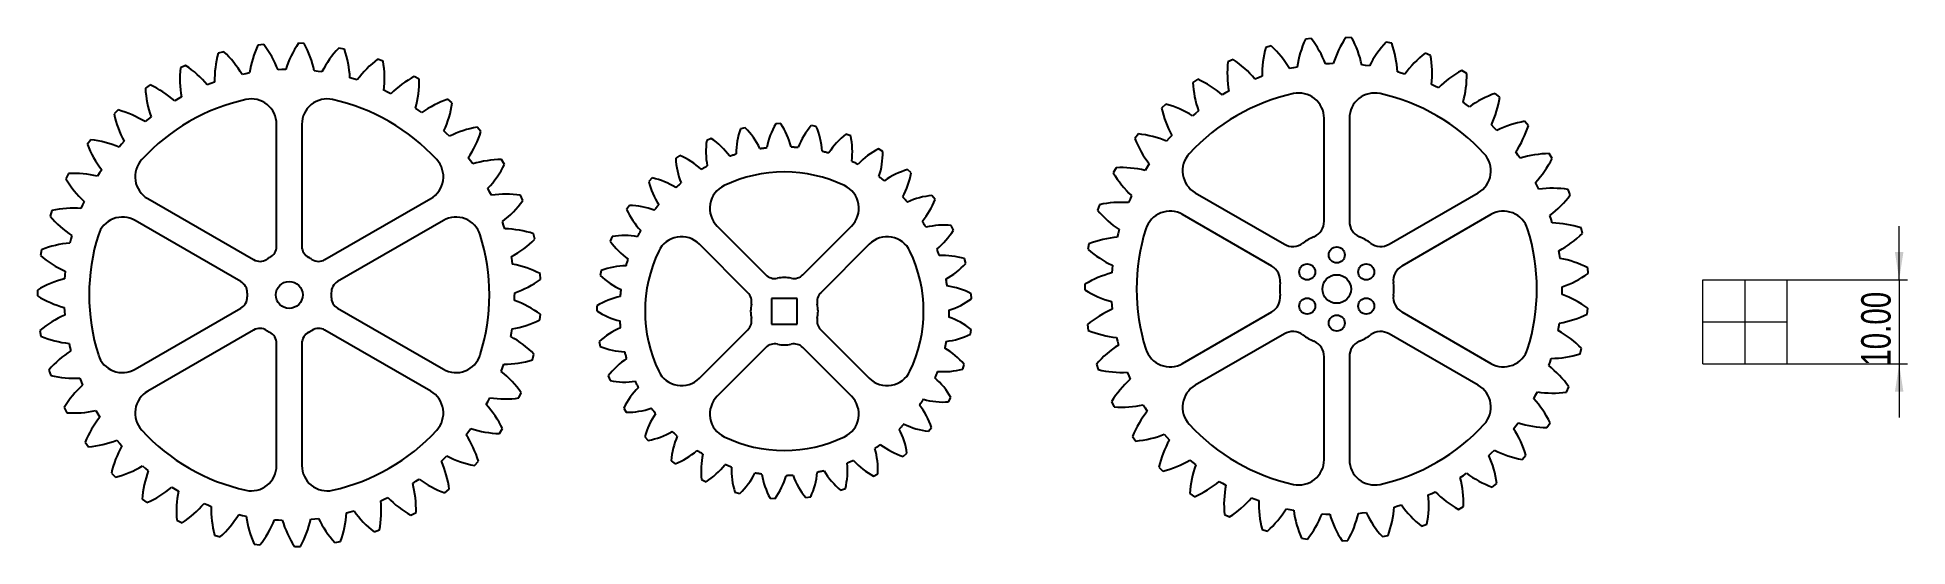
# Model space of a CAD drawing. Header units: millimetres. Extents: x 9 to 231, y 9 to 69.
import ezdxf

# ---------------------------------------------------------------- set-up
doc = ezdxf.new("R2010")
doc.units = ezdxf.units.MM
doc.header["$PDSIZE"] = -1
doc.linetypes.add('CENTERX2', pattern=[20.32, 12.7, -2.54, 2.54, -2.54])
doc.styles.add('SLDTEXTSTYLE0', font='TXT', dxfattribs={"width": 0.75})
doc.dimstyles.new('SLDDIMSTYLE0', dxfattribs={"dimtxt": 3.5, "dimasz": 3.302, "dimexe": 0, "dimexo": 0.0625, "dimgap": 0.875, "dimtad": 1, "dimrnd": 1e-09, "dimzin": 4, "dimdsep": 46, "dimtxsty": 'SLDTEXTSTYLE0', "dimsah": 1, "dimcen": 0.09, "dimadec": 0, "dimazin": 1, "dimtfac": 1, "dimtmove": 0, "dimatfit": 0, "dimfxl": 1, "dimfrac": 2, "dimtolj": 1, "dimtzin": 12, "dimarcsym": 0})

# ---------------------------------------------------------------- blocks, each defined once
blk = doc.blocks.new('_D')
at = {"color": 7, "linetype": 'Continuous', "lineweight": 18}
for p, q in [((230.06, 40.69), (230.06, 47.04)), ((212.75, 40.69), (231.06, 40.69)), ((230.06, 40.69), (230.06, 30.69)), ((212.75, 30.69), (231.06, 30.69)), ((230.06, 30.69), (230.06, 24.34))]:
    blk.add_line(p, q, dxfattribs=at)
for points in [[(230.06, 40.69), (230.57, 43.99), (229.56, 43.99)], [(230.06, 30.69), (229.56, 27.39), (230.57, 27.39)]]:
    blk.add_solid(points, dxfattribs=at)
at = {"color": 7, "linetype": 'Continuous', "lineweight": 18, "insert": (225.55, 30.48), "char_height": 3.5, "attachment_point": 1, "rotation": 90, "style": 'SLDTEXTSTYLE0'}
blk.add_mtext('10.00', dxfattribs=at)

msp = doc.modelspace()

# ---------------------------------------------------------------- linework, layer by layer
at = {"color": 7, "linetype": 'Continuous', "lineweight": 25}
for p, q in [((160.251, 69.342), (159.566, 69.264)), ((165.062, 69.444), (164.373, 69.477)), ((169.827, 68.772), (169.153, 68.915)), ((31.15, 67.773), (30.486, 67.586)), ((35.882, 68.644), (35.197, 68.567)), ((40.693, 68.746), (40.005, 68.779)), ((45.458, 68.074), (44.784, 68.217)), ((50.054, 66.647), (49.411, 66.896)), ((150.987, 66.85), (150.362, 66.56)), ((155.518, 68.47), (154.855, 68.284)), ((174.422, 67.345), (173.78, 67.594)), ((26.618, 66.153), (25.994, 65.862)), ((33.764, 65.161), (33.314, 65.074)), ((34.213, 65.251), (33.764, 65.161)), ((38.043, 65.648), (37.585, 65.634)), ((38.501, 65.664), (38.043, 65.648)), ((42.346, 65.441), (41.891, 65.501)), ((42.8, 65.384), (42.346, 65.441)), ((46.559, 64.548), (46.12, 64.679)), ((46.998, 64.418), (46.559, 64.548)), ((54.361, 64.501), (53.767, 64.85)), ((146.774, 64.525), (146.204, 64.138)), ((153.986, 64.692), (153.556, 64.534)), ((154.415, 64.853), (153.986, 64.692)), ((158.132, 65.859), (157.682, 65.772)), ((158.582, 65.948), (158.132, 65.859)), ((162.412, 66.346), (161.954, 66.332)), ((162.87, 66.361), (162.412, 66.346)), ((166.714, 66.139), (166.26, 66.199)), ((167.169, 66.081), (166.714, 66.139)), ((170.928, 65.245), (170.489, 65.377)), ((171.367, 65.115), (170.928, 65.245)), ((178.729, 65.199), (178.135, 65.548)), ((22.405, 63.827), (21.835, 63.44)), ((25.712, 62.178), (25.313, 61.953)), ((26.11, 62.405), (25.712, 62.178)), ((29.617, 63.995), (29.187, 63.836)), ((30.047, 64.155), (29.617, 63.995)), ((50.575, 62.989), (50.163, 63.19)), ((50.988, 62.791), (50.575, 62.989)), ((150.08, 62.876), (149.682, 62.651)), ((150.478, 63.103), (150.08, 62.876)), ((174.943, 63.687), (174.531, 63.887)), ((175.356, 63.488), (174.943, 63.687)), ((182.636, 62.39), (182.106, 62.83)), ((18.62, 60.856), (18.12, 60.382)), ((22.505, 60.046), (22.148, 59.759)), ((54.288, 60.807), (53.914, 61.071)), ((54.664, 60.545), (54.288, 60.807)), ((58.268, 61.692), (57.737, 62.132)), ((142.989, 61.553), (142.488, 61.08)), ((146.517, 60.456), (146.159, 60.17)), ((146.873, 60.744), (146.517, 60.456)), ((178.657, 61.505), (178.282, 61.769)), ((179.032, 61.243), (178.657, 61.505)), ((22.148, 59.759), (21.791, 59.472)), ((37.416, 44.664), (37.416, 59.169)), ((40.416, 59.169), (40.416, 44.664)), ((57.604, 58.058), (57.277, 58.378)), ((57.932, 57.738), (57.604, 58.058)), ((61.674, 58.293), (61.221, 58.812)), ((93.061, 58.748), (92.482, 58.617)), ((97.268, 59.232), (96.674, 59.212)), ((101.49, 58.91), (100.904, 59.004)), ((105.576, 57.795), (105.018, 57.998)), ((139.729, 58.013), (139.311, 57.466)), ((143.693, 57.838), (143.388, 57.496)), ((161.785, 47.64), (161.785, 59.866)), ((164.785, 59.866), (164.785, 47.64)), ((181.972, 58.755), (181.645, 59.076)), ((182.301, 58.436), (181.972, 58.755)), ((186.042, 58.991), (185.589, 59.51)), ((15.361, 57.316), (14.943, 56.768)), ((19.019, 56.799), (18.712, 56.459)), ((19.325, 57.14), (19.019, 56.799)), ((89.021, 57.477), (88.478, 57.239)), ((109.376, 55.928), (108.867, 56.232)), ((143.388, 57.496), (143.081, 57.156)), ((184.804, 55.509), (184.532, 55.878)), ((188.859, 55.089), (188.495, 55.674)), ((12.711, 53.299), (12.387, 52.691)), ((16.405, 53.375), (16.157, 52.99)), ((16.652, 53.761), (16.405, 53.375)), ((60.435, 54.812), (60.164, 55.181)), ((60.708, 54.444), (60.435, 54.812)), ((64.49, 54.391), (64.126, 54.976)), ((85.295, 55.465), (84.807, 55.128)), ((112.755, 53.374), (112.312, 53.77)), ((137.08, 53.996), (136.755, 53.389)), ((140.774, 54.073), (140.525, 53.688)), ((141.021, 54.459), (140.774, 54.073)), ((185.077, 55.142), (184.804, 55.509)), ((62.709, 51.154), (62.501, 51.561)), ((62.92, 50.747), (62.709, 51.154)), ((82.017, 52.784), (81.601, 52.36)), ((187.078, 51.851), (186.869, 52.259)), ((187.289, 51.445), (187.078, 51.851)), ((191.013, 50.786), (190.748, 51.422)), ((10.741, 48.909), (10.517, 48.257)), ((14.375, 49.577), (14.191, 49.157)), ((14.556, 49.997), (14.375, 49.577)), ((22.111, 50.332), (34.672, 43.08)), ((43.16, 43.08), (55.721, 50.332)), ((66.644, 50.088), (66.379, 50.724)), ((79.306, 49.531), (78.978, 49.036)), ((115.589, 50.228), (115.229, 50.7)), ((135.109, 49.606), (134.886, 48.955)), ((138.743, 50.274), (138.559, 49.855)), ((138.925, 50.695), (138.743, 50.274)), ((146.48, 51.03), (157.067, 44.917)), ((169.502, 44.917), (180.09, 51.03)), ((33.172, 40.482), (20.611, 47.734)), ((57.221, 47.734), (44.66, 40.482)), ((64.367, 47.178), (64.227, 47.614)), ((64.51, 46.743), (64.367, 47.178)), ((89.729, 47.049), (95.497, 41.281)), ((99.895, 41.281), (105.662, 47.049)), ((117.776, 46.602), (117.512, 47.134)), ((137.46, 46.644), (137.348, 46.199)), ((155.567, 42.319), (144.98, 48.432)), ((181.59, 48.432), (171.002, 42.319)), ((188.736, 47.876), (188.595, 48.312)), ((188.879, 47.441), (188.736, 47.876)), ((192.449, 46.193), (192.289, 46.863)), ((12.979, 45.502), (12.865, 45.058)), ((13.091, 45.946), (12.979, 45.502)), ((68.08, 45.495), (67.921, 46.165)), ((77.26, 45.823), (77.031, 45.275)), ((93.376, 39.16), (87.608, 44.927)), ((107.784, 44.927), (102.016, 39.16)), ((133.868, 44.957), (133.752, 44.278)), ((137.348, 46.199), (137.234, 45.756)), ((9.5, 44.259), (9.384, 43.58)), ((65.366, 42.988), (65.297, 43.441)), ((65.437, 42.536), (65.366, 42.988)), ((119.238, 42.627), (119.079, 43.199)), ((136.664, 42.41), (136.624, 41.953)), ((189.735, 43.686), (189.666, 44.139)), ((189.806, 43.234), (189.735, 43.686)), ((12.256, 41.256), (12.214, 40.799)), ((12.295, 41.712), (12.256, 41.256)), ((68.761, 40.732), (68.711, 41.419)), ((75.952, 41.795), (75.831, 41.214)), ((133.389, 40.169), (133.384, 39.48)), ((136.624, 41.953), (136.583, 41.497)), ((193.13, 41.429), (193.079, 42.116)), ((9.02, 39.471), (9.015, 38.782)), ((65.677, 38.235), (65.68, 38.693)), ((65.68, 38.693), (65.684, 39.151)), ((96.171, 38.486), (96.171, 35.436)), ((99.221, 38.486), (96.171, 38.486)), ((99.221, 35.436), (99.221, 38.486)), ((119.921, 38.448), (119.874, 39.04)), ((136.557, 38.103), (136.591, 37.646)), ((190.046, 38.932), (190.048, 39.39)), ((190.048, 39.39), (190.053, 39.848)), ((12.188, 37.405), (12.223, 36.948)), ((12.223, 36.948), (12.255, 36.491)), ((20.611, 30.061), (33.172, 37.314)), ((44.66, 37.314), (57.221, 30.061)), ((68.669, 35.92), (68.729, 36.607)), ((75.43, 37.593), (75.421, 36.999)), ((136.591, 37.646), (136.624, 37.189)), ((144.98, 30.759), (155.567, 36.872)), ((171.002, 36.872), (181.59, 30.759)), ((189.669, 35.1), (189.747, 35.551)), ((193.037, 36.618), (193.098, 37.304)), ((9.316, 34.668), (9.421, 33.987)), ((34.672, 34.715), (22.111, 27.463)), ((55.721, 27.463), (43.16, 34.715)), ((65.224, 33.95), (65.3, 34.402)), ((65.3, 34.402), (65.378, 34.853)), ((75.713, 33.368), (75.816, 32.783)), ((87.608, 28.994), (93.376, 34.762)), ((96.171, 35.436), (99.221, 35.436)), ((102.016, 34.762), (107.784, 28.994)), ((119.801, 34.215), (119.866, 34.805)), ((133.684, 35.366), (133.789, 34.685)), ((137.143, 33.835), (137.25, 33.389)), ((137.25, 33.389), (137.355, 32.944)), ((157.067, 34.274), (146.48, 28.161)), ((180.09, 28.161), (169.502, 34.274)), ((189.593, 34.648), (189.669, 35.1)), ((12.774, 33.137), (12.881, 32.692)), ((12.881, 32.692), (12.986, 32.246)), ((37.416, 18.627), (37.416, 33.131)), ((40.416, 33.131), (40.416, 18.627)), ((67.806, 31.186), (67.976, 31.854)), ((95.497, 32.641), (89.729, 26.873)), ((105.662, 26.873), (99.895, 32.641)), ((161.785, 19.324), (161.785, 31.55)), ((164.785, 31.55), (164.785, 19.324)), ((188.606, 30.926), (188.755, 31.359)), ((192.174, 31.884), (192.344, 32.552)), ((10.377, 29.975), (10.591, 29.319)), ((14.037, 29.018), (14.214, 28.596)), ((64.09, 29.794), (64.238, 30.228)), ((64.238, 30.228), (64.387, 30.661)), ((76.79, 29.272), (77.002, 28.718)), ((118.882, 30.081), (119.058, 30.648)), ((134.746, 30.672), (134.959, 30.017)), ((138.405, 29.716), (138.582, 29.294)), ((138.582, 29.294), (138.758, 28.87)), ((188.459, 30.492), (188.606, 30.926)), ((14.214, 28.596), (14.389, 28.173)), ((62.519, 26.278), (62.736, 26.682)), ((66.195, 26.652), (66.47, 27.284)), ((117.197, 26.196), (117.477, 26.72)), ((186.672, 26.572), (186.887, 26.976)), ((186.887, 26.976), (187.104, 27.38)), ((190.563, 27.35), (190.838, 27.981)), ((12.178, 25.512), (12.494, 24.9)), ((15.944, 25.155), (16.186, 24.767)), ((16.186, 24.767), (16.427, 24.377)), ((62.304, 25.874), (62.519, 26.278)), ((78.623, 25.455), (78.936, 24.951)), ((136.547, 26.21), (136.862, 25.597)), ((140.312, 25.853), (140.555, 25.464)), ((140.555, 25.464), (140.796, 25.075)), ((59.912, 22.291), (60.189, 22.656)), ((60.189, 22.656), (60.468, 23.019)), ((63.877, 22.435), (64.25, 23.014)), ((114.807, 22.7), (115.181, 23.161)), ((142.814, 22.346), (143.116, 22.001)), ((184.28, 22.989), (184.558, 23.353)), ((184.558, 23.353), (184.836, 23.717)), ((188.246, 23.132), (188.618, 23.712)), ((14.672, 21.397), (15.081, 20.843)), ((18.445, 21.648), (18.747, 21.304)), ((18.747, 21.304), (19.048, 20.958)), ((81.145, 22.053), (81.548, 21.617)), ((111.799, 19.719), (112.254, 20.101)), ((139.04, 22.094), (139.45, 21.54)), ((143.116, 22.001), (143.416, 21.655)), ((181.345, 19.836), (181.677, 20.151)), ((181.677, 20.151), (182.01, 20.465)), ((21.478, 18.588), (21.831, 18.296)), ((21.831, 18.296), (22.183, 18.003)), ((56.976, 19.138), (57.308, 19.454)), ((57.308, 19.454), (57.642, 19.768)), ((60.913, 18.644), (61.374, 19.156)), ((84.265, 19.19), (84.744, 18.839)), ((142.162, 18.432), (142.655, 17.951)), ((145.846, 19.285), (146.199, 18.994)), ((146.199, 18.994), (146.551, 18.701)), ((185.282, 19.342), (185.742, 19.854)), ((17.793, 17.734), (18.286, 17.253)), ((24.961, 16.053), (25.357, 15.822)), ((25.357, 15.822), (25.751, 15.589)), ((53.572, 16.497), (53.951, 16.755)), ((53.951, 16.755), (54.33, 17.012)), ((57.379, 15.378), (57.916, 15.809)), ((87.871, 16.97), (88.407, 16.715)), ((104.381, 15.713), (104.945, 15.898)), ((108.281, 17.362), (108.8, 17.651)), ((149.33, 16.751), (149.725, 16.52)), ((149.725, 16.52), (150.12, 16.287)), ((177.941, 17.195), (178.319, 17.453)), ((178.319, 17.453), (178.699, 17.709)), ((181.748, 16.075), (182.285, 16.507)), ((21.461, 14.62), (22.025, 14.224)), ((28.807, 14.111), (29.234, 13.946)), ((29.234, 13.946), (29.661, 13.779)), ((49.789, 14.436), (50.204, 14.63)), ((50.204, 14.63), (50.62, 14.822)), ((91.832, 15.471), (92.407, 15.323)), ((96.005, 14.75), (96.597, 14.713)), ((100.239, 14.831), (100.828, 14.907)), ((145.83, 15.317), (146.394, 14.922)), ((153.175, 14.808), (153.602, 14.644)), ((153.602, 14.644), (154.029, 14.477)), ((157.282, 13.508), (157.73, 13.414)), ((157.73, 13.414), (158.178, 13.318)), ((170.093, 13.706), (170.534, 13.831)), ((170.534, 13.831), (170.975, 13.955)), ((174.158, 15.134), (174.573, 15.328)), ((174.573, 15.328), (174.989, 15.52)), ((177.736, 13.418), (178.335, 13.758)), ((25.582, 12.134), (26.202, 11.834)), ((32.914, 12.81), (33.362, 12.716)), ((33.362, 12.716), (33.81, 12.62)), ((37.176, 12.185), (37.634, 12.164)), ((37.634, 12.164), (38.091, 12.141)), ((41.484, 12.252), (41.939, 12.304)), ((41.939, 12.304), (42.394, 12.355)), ((45.725, 13.009), (46.165, 13.134)), ((46.165, 13.134), (46.607, 13.257)), ((53.367, 12.72), (53.967, 13.06)), ((149.951, 12.832), (150.571, 12.532)), ((161.545, 12.883), (162.002, 12.862)), ((162.002, 12.862), (162.46, 12.839)), ((165.852, 12.949), (166.307, 13.002)), ((166.307, 13.002), (166.762, 13.053)), ((173.35, 11.439), (173.996, 11.678)), ((30.048, 10.342), (30.708, 10.145)), ((34.743, 9.289), (35.427, 9.201)), ((39.547, 9.003), (40.235, 9.026)), ((44.334, 9.491), (45.01, 9.624)), ((48.981, 10.741), (49.627, 10.981)), ((154.416, 11.04), (155.077, 10.843)), ((159.112, 9.987), (159.795, 9.898)), ((163.915, 9.701), (164.604, 9.723)), ((168.703, 10.189), (169.379, 10.322))]:
    msp.add_line(p, q, dxfattribs=at)
at = {"color": 7, "linetype": 'Continuous', "lineweight": 18}
for p, q in [((206.748, 30.693), (206.748, 40.693)), ((206.748, 40.693), (216.748, 40.693)), ((216.748, 30.693), (216.748, 40.693)), ((206.748, 30.693), (216.748, 30.693))]:
    msp.add_line(p, q, dxfattribs=at)
at = {"color": 7, "linetype": 'CENTERX2', "lineweight": 18}
for p, q in [((211.748, 40.693), (211.748, 30.693)), ((206.748, 35.693), (216.748, 35.693))]:
    msp.add_line(p, q, dxfattribs=at)
at = {"color": 7, "linetype": 'Continuous', "lineweight": 25}
for centre, radius in [((163.285, 43.645), 0.95), ((159.777, 41.62), 0.95), ((166.792, 41.62), 0.95), ((38.916, 38.898), 1.6), ((163.285, 39.595), 1.7), ((159.777, 37.57), 0.95), ((166.792, 37.57), 0.95), ((163.285, 35.545), 0.95)]:
    msp.add_circle(centre, radius, dxfattribs=at)
for centre, radius, start, end in [((170.554, 64.198), 12.1, 155.24793, 171.68388), ((150.679, 61.939), 12.1, 21.28443, 37.72039), ((174.407, 62.713), 12.1, 146.01716, 162.45312), ((154.427, 63.672), 12.1, 12.05366, 28.48962), ((177.971, 60.63), 12.1, 136.78639, 153.22235), ((42.145, 64.348), 12.1, 164.47869, 180.91465), ((22.89, 58.93), 12.1, 30.5152, 46.95116), ((46.186, 63.5), 12.1, 155.24793, 171.68388), ((26.311, 61.241), 12.1, 21.28443, 37.72039), ((50.038, 62.016), 12.1, 146.01716, 162.45312), ((30.058, 62.974), 12.1, 12.05366, 28.48962), ((53.603, 59.932), 12.1, 136.78639, 153.22235), ((34.035, 64.083), 12.1, 2.82289, 19.25885), ((56.787, 57.304), 12.1, 127.55562, 143.99158), ((38.138, 64.54), 12.1, 353.59212, 10.02808), ((144.252, 56.798), 12.1, 39.74597, 56.18193), ((166.514, 65.046), 12.1, 164.47869, 180.91465), ((147.258, 59.628), 12.1, 30.5152, 46.95116), ((158.403, 64.781), 12.1, 2.82289, 19.25885), ((181.155, 58.002), 12.1, 127.55562, 143.99158), ((162.507, 65.238), 12.1, 353.59212, 10.02808), ((38.021, 64.536), 12.1, 173.70946, 190.14542), ((19.884, 56.1), 12.1, 39.74597, 56.18193), ((59.508, 54.199), 12.1, 118.32485, 134.76081), ((42.262, 64.333), 12.1, 344.36135, 0.79731), ((141.739, 53.522), 12.1, 48.97674, 65.4127), ((162.389, 65.234), 12.1, 173.70946, 190.14542), ((183.876, 54.897), 12.1, 118.32485, 134.76081), ((166.63, 65.031), 12.1, 344.36135, 0.79731), ((33.92, 64.061), 12.1, 182.94023, 199.37619), ((17.371, 52.824), 12.1, 48.97674, 65.4127), ((163.285, 39.595), 23.764, 102.51626, 137.48374), ((158.288, 64.758), 12.1, 182.94023, 199.37619), ((158.785, 59.866), 3, 0, 102.51626), ((167.785, 59.866), 3, 77.48374, 180), ((163.285, 39.595), 23.764, 42.51626, 77.48374), ((186.064, 51.395), 12.1, 109.09408, 125.53004), ((170.667, 64.165), 12.1, 335.13059, 351.56654), ((29.948, 62.933), 12.1, 192.171, 208.60696), ((15.416, 49.188), 12.1, 58.20751, 74.64347), ((38.916, 38.898), 23.764, 102.51626, 137.48374), ((34.416, 59.169), 3, 0, 102.51626), ((43.416, 59.169), 3, 77.48374, 180), ((38.916, 38.898), 23.764, 42.51626, 77.48374), ((61.696, 50.698), 12.1, 109.09408, 125.53004), ((46.298, 63.467), 12.1, 335.13059, 351.56654), ((154.317, 63.631), 12.1, 192.171, 208.60696), ((139.784, 49.885), 12.1, 58.20751, 74.64347), ((63.294, 46.891), 12.1, 99.86331, 116.29927), ((50.144, 61.965), 12.1, 325.89982, 342.33578), ((100.826, 55.673), 8.848, 160.5662, 180.13465), ((86.802, 52.494), 8.848, 25.41268, 44.98113), ((104.31, 54.743), 8.848, 149.65711, 169.22556), ((89.939, 54.275), 8.848, 14.50359, 34.07203), ((107.556, 53.169), 8.848, 138.74802, 158.31647), ((93.356, 55.43), 8.848, 3.5945, 23.16294), ((110.445, 51.01), 8.848, 127.83893, 147.40738), ((96.929, 55.918), 8.848, 352.68541, 12.25385), ((138.438, 45.982), 12.1, 67.43828, 83.87424), ((187.662, 47.588), 12.1, 99.86331, 116.29927), ((174.513, 62.662), 12.1, 325.89982, 342.33578), ((26.209, 61.184), 12.1, 201.40177, 217.83773), ((14.07, 45.285), 12.1, 67.43828, 83.87424), ((97.228, 55.927), 8.848, 171.47529, 191.04374), ((84.059, 50.151), 8.848, 36.32177, 55.89022), ((89.338, 62.338), 7.188, 288.22803, 291.54231), ((94.292, 63.462), 7.188, 274.00502, 277.3193), ((94.292, 63.462), 7.188, 277.31894, 280.63322), ((99.369, 63.627), 7.188, 263.09593, 266.41021), ((99.369, 63.627), 7.188, 266.40985, 269.72413), ((104.385, 62.828), 7.188, 252.18683, 255.50112), ((104.385, 62.828), 7.188, 255.50075, 258.81504), ((112.874, 48.344), 8.848, 116.92984, 136.49829), ((100.531, 55.72), 8.848, 341.77631, 1.34476), ((150.577, 61.881), 12.1, 201.40177, 217.83773), ((147.98, 53.628), 3, 137.48374, 240), ((178.59, 53.628), 3, 300, 42.51626), ((188.629, 43.574), 12.1, 90.63254, 107.0685), ((13.367, 41.216), 12.1, 76.66905, 93.10501), ((23.611, 52.93), 3, 137.48374, 240), ((54.221, 52.93), 3, 300, 42.51626), ((64.26, 42.877), 12.1, 90.63254, 107.0685), ((53.699, 59.865), 12.1, 316.66905, 333.10501), ((93.647, 55.496), 8.848, 182.38438, 201.95283), ((81.809, 47.332), 8.848, 47.23086, 66.79931), ((84.687, 60.298), 7.188, 295.8232, 299.13748), ((84.687, 60.298), 7.188, 299.13712, 302.4514), ((97.696, 36.961), 16.536, 64.41713, 115.58287), ((89.338, 62.338), 7.188, 284.91411, 288.22839), ((109.16, 61.095), 7.188, 241.27774, 244.59203), ((109.16, 61.095), 7.188, 244.59166, 247.90595), ((114.754, 45.265), 8.848, 106.02075, 125.58919), ((104.03, 54.845), 8.848, 330.86722, 350.43567), ((147.167, 59.554), 12.1, 210.63254, 227.0685), ((137.735, 41.914), 12.1, 76.66905, 93.10501), ((178.067, 60.562), 12.1, 316.66905, 333.10501), ((22.798, 58.857), 12.1, 210.63254, 227.0685), ((90.212, 54.395), 8.848, 193.29347, 212.86192), ((80.134, 44.138), 8.848, 58.13995, 77.7084), ((80.505, 57.414), 7.188, 306.73229, 310.04657), ((80.505, 57.414), 7.188, 310.04621, 313.36049), ((91.851, 49.17), 3, 115.58287, 225), ((103.541, 49.17), 3, 315, 64.41713), ((113.52, 58.489), 7.188, 230.36865, 233.68294), ((113.52, 58.489), 7.188, 233.68257, 236.99686), ((188.939, 39.458), 12.1, 81.40177, 97.83773), ((13.326, 37.088), 12.1, 85.89982, 102.33578), ((64.57, 38.76), 12.1, 81.40177, 97.83773), ((56.871, 57.222), 12.1, 307.43828, 323.87424), ((87.048, 52.663), 8.848, 204.20257, 223.77101), ((79.093, 40.685), 8.848, 69.04904, 88.61749), ((76.945, 53.791), 7.188, 317.64138, 320.95566), ((76.945, 53.791), 7.188, 320.9553, 324.26958), ((117.308, 55.105), 7.188, 219.45956, 222.77384), ((117.308, 55.105), 7.188, 222.77348, 226.08777), ((116.017, 41.887), 8.848, 95.11166, 114.6801), ((107.3, 53.323), 8.848, 319.95813, 339.52658), ((144.174, 56.71), 12.1, 219.86331, 236.29927), ((137.694, 37.786), 12.1, 85.89982, 102.33578), ((181.239, 57.92), 12.1, 307.43828, 323.87424), ((19.805, 56.013), 12.1, 219.86331, 236.29927), ((19.111, 45.136), 3, 60, 162.51626), ((58.721, 45.136), 3, 17.48374, 120), ((64.216, 34.646), 12.1, 72.171, 88.60696), ((120.388, 51.066), 7.188, 208.55047, 211.86475), ((120.388, 51.066), 7.188, 211.86439, 215.17867), ((116.619, 38.331), 8.848, 84.20257, 103.77101), ((163.285, 39.595), 23.764, 162.51626, 197.48374), ((143.48, 45.834), 3, 60, 162.51626), ((159.785, 47.64), 2, 293.51121, 0), ((166.785, 47.64), 2, 180, 246.48879), ((183.09, 45.834), 3, 17.48374, 120), ((163.285, 39.595), 23.764, 342.51626, 17.48374), ((188.584, 35.344), 12.1, 72.171, 88.60696), ((13.947, 33.006), 12.1, 95.13059, 111.56654), ((38.916, 38.898), 23.764, 162.51626, 197.48374), ((35.916, 44.664), 1.5, 297.48643, 0), ((41.916, 44.664), 1.5, 180, 242.51357), ((38.916, 38.898), 23.764, 342.51626, 17.48374), ((59.578, 54.105), 12.1, 298.20751, 314.64347), ((84.269, 50.365), 8.848, 215.11166, 234.6801), ((78.724, 37.097), 8.848, 79.95813, 99.52658), ((74.135, 49.56), 7.188, 328.55047, 331.86475), ((74.135, 49.56), 7.188, 331.86439, 335.17867), ((85.487, 42.806), 3, 45, 154.41713), ((109.905, 42.806), 3, 25.58287, 135), ((110.223, 51.209), 8.848, 309.04904, 328.61749), ((138.316, 33.704), 12.1, 95.13059, 111.56654), ((158.067, 46.649), 2, 240, 306.48879), ((163.285, 39.595), 6.774, 113.51121, 126.48879), ((163.285, 39.595), 6.774, 53.51121, 66.48879), ((168.502, 46.649), 2, 233.51121, 300), ((183.946, 54.802), 12.1, 298.20751, 314.64347), ((17.307, 52.725), 12.1, 229.09408, 245.53004), ((35.422, 44.379), 1.5, 240, 302.51357), ((38.916, 38.898), 5, 117.48643, 122.51357), ((38.916, 38.898), 5, 57.48643, 62.51357), ((42.41, 44.379), 1.5, 237.48643, 300), ((63.206, 30.643), 12.1, 62.94023, 79.37619), ((79.041, 33.504), 8.848, 90.86722, 110.43567), ((72.176, 44.873), 7.188, 339.45956, 342.77384), ((72.176, 44.873), 7.188, 342.77348, 346.08777), ((97.696, 36.961), 16.536, 154.41713, 205.58287), ((97.696, 36.961), 16.536, 334.41713, 25.58287), ((122.647, 46.516), 7.188, 197.64138, 200.95566), ((122.647, 46.516), 7.188, 200.9553, 204.26958), ((116.536, 34.725), 8.848, 73.29347, 92.86192), ((112.693, 48.581), 8.848, 298.13995, 317.7084), ((141.676, 53.423), 12.1, 229.09408, 245.53004), ((154.567, 40.587), 2, 353.51121, 60), ((172.002, 40.587), 2, 120, 186.48879), ((187.575, 31.341), 12.1, 62.94023, 79.37619), ((15.216, 29.077), 12.1, 104.36135, 120.79731), ((32.422, 39.183), 1.5, 357.48643, 60), ((45.41, 39.183), 1.5, 120, 182.51357), ((61.749, 50.593), 12.1, 288.97674, 305.4127), ((81.975, 47.581), 8.848, 226.02075, 245.58919), ((96.558, 42.342), 1.5, 225, 281.94427), ((97.696, 36.961), 4, 78.05573, 101.94427), ((98.834, 42.342), 1.5, 258.05573, 315), ((124.005, 41.622), 7.188, 186.73229, 190.04657), ((124.005, 41.622), 7.188, 190.04621, 193.36049), ((139.584, 29.775), 12.1, 104.36135, 120.79731), ((163.285, 39.595), 6.774, 173.51121, 186.48879), ((163.285, 39.595), 6.774, 353.51121, 6.48879), ((186.118, 51.291), 12.1, 288.97674, 305.4127), ((15.369, 49.08), 12.1, 238.32485, 254.76081), ((32.422, 38.613), 1.5, 300, 2.51357), ((38.916, 38.898), 5, 177.48643, 182.51357), ((45.41, 38.613), 1.5, 177.48643, 240), ((38.916, 38.898), 5, 357.48643, 2.51357), ((61.568, 26.854), 12.1, 53.70946, 70.14542), ((80.032, 30.036), 8.848, 101.77631, 121.34476), ((71.14, 39.901), 7.188, 350.36865, 353.68294), ((71.14, 39.901), 7.188, 353.68257, 356.99686), ((92.315, 38.099), 1.5, 348.05573, 45), ((97.696, 36.961), 4, 168.05573, 191.94427), ((103.077, 38.099), 1.5, 135, 191.94427), ((97.696, 36.961), 4, 348.05573, 11.94427), ((115.772, 31.2), 8.848, 62.38438, 81.95283), ((114.621, 45.533), 8.848, 287.23086, 306.79931), ((139.738, 49.778), 12.1, 238.32485, 254.76081), ((154.567, 38.604), 2, 300, 6.48879), ((172.002, 38.604), 2, 173.51121, 240), ((185.936, 27.551), 12.1, 53.70946, 70.14542), ((17.098, 25.403), 12.1, 113.59212, 130.02808), ((63.33, 46.779), 12.1, 279.74597, 296.18193), ((80.249, 44.414), 8.848, 236.92984, 256.49829), ((71.063, 34.822), 7.188, 4.59166, 7.90595), ((92.315, 35.823), 1.5, 315, 11.94427), ((103.077, 35.823), 1.5, 168.05573, 225), ((124.411, 36.559), 7.188, 179.13712, 182.4514), ((124.411, 36.559), 7.188, 175.8232, 179.13748), ((114.355, 27.883), 8.848, 51.47529, 71.04374), ((141.467, 26.1), 12.1, 113.59212, 130.02808), ((187.698, 47.477), 12.1, 279.74597, 296.18193), ((14.041, 45.171), 12.1, 247.55562, 263.99158), ((35.422, 33.416), 1.5, 57.48643, 120), ((38.916, 38.898), 5, 237.48643, 242.51357), ((35.916, 33.131), 1.5, 0, 62.51357), ((41.916, 33.131), 1.5, 117.48643, 180), ((38.916, 38.898), 5, 297.48643, 302.51357), ((42.41, 33.416), 1.5, 60, 122.51357), ((59.342, 23.376), 12.1, 44.47869, 60.91465), ((81.662, 26.819), 8.848, 112.68541, 132.25385), ((71.063, 34.822), 7.188, 1.27774, 4.59203), ((123.852, 31.51), 7.188, 164.91411, 168.22839), ((115.937, 42.175), 8.848, 276.32177, 295.89022), ((138.409, 45.869), 12.1, 247.55562, 263.99158), ((158.067, 32.542), 2, 53.51121, 120), ((163.285, 39.595), 6.774, 233.51121, 246.48879), ((159.785, 31.55), 2, 0, 66.48879), ((166.785, 31.55), 2, 113.51121, 180), ((163.285, 39.595), 6.774, 293.51121, 306.48879), ((168.502, 32.542), 2, 60, 126.48879), ((183.711, 24.074), 12.1, 44.47869, 60.91465), ((19.545, 22.078), 12.1, 122.82289, 139.25885), ((19.111, 32.659), 3, 197.48374, 300), ((58.721, 32.659), 3, 240, 342.51626), ((64.278, 42.761), 12.1, 270.5152, 286.95116), ((79.154, 40.978), 8.848, 247.83893, 267.40738), ((83.871, 23.967), 8.848, 123.5945, 143.16294), ((71.949, 29.82), 7.188, 15.50075, 18.81504), ((71.949, 29.82), 7.188, 12.18683, 15.50112), ((96.558, 31.58), 1.5, 78.05573, 135), ((97.696, 36.961), 4, 258.05573, 281.94427), ((98.834, 31.58), 1.5, 45, 101.94427), ((123.852, 31.51), 7.188, 168.22803, 171.54231), ((112.336, 24.894), 8.848, 40.5662, 60.13465), ((143.914, 22.775), 12.1, 122.82289, 139.25885), ((143.48, 33.357), 3, 197.48374, 300), ((183.09, 33.357), 3, 240, 342.51626), ((188.647, 43.458), 12.1, 270.5152, 286.95116), ((13.356, 41.099), 12.1, 256.78639, 273.22235), ((56.588, 20.3), 12.1, 35.24793, 51.68388), ((85.487, 31.116), 3, 205.58287, 315), ((109.905, 31.116), 3, 225, 334.41713), ((122.348, 26.658), 7.188, 157.31894, 160.63322), ((109.788, 22.341), 8.848, 29.65711, 49.22556), ((122.348, 26.658), 7.188, 154.00502, 157.3193), ((116.595, 38.629), 8.848, 265.41268, 284.98113), ((137.725, 41.797), 12.1, 256.78639, 273.22235), ((146.863, 19.886), 12.1, 132.05366, 148.48962), ((180.956, 20.998), 12.1, 35.24793, 51.68388), ((22.494, 19.188), 12.1, 132.05366, 148.48962), ((23.611, 24.865), 3, 120, 222.51626), ((54.221, 24.865), 3, 317.48374, 60), ((64.569, 38.642), 12.1, 261.28443, 277.72039), ((78.729, 37.396), 8.848, 258.74802, 278.31647), ((86.58, 21.586), 8.848, 134.50359, 154.07203), ((73.766, 25.077), 7.188, 26.40985, 29.72413), ((73.766, 25.077), 7.188, 23.09593, 26.41021), ((91.851, 24.752), 3, 135, 244.41713), ((103.541, 24.752), 3, 295.58287, 45), ((147.98, 25.563), 3, 120, 222.51626), ((178.59, 25.563), 3, 317.48374, 60), ((188.938, 39.34), 12.1, 261.28443, 277.72039), ((13.334, 36.971), 12.1, 266.01716, 282.45312), ((53.376, 17.707), 12.1, 26.01716, 42.45312), ((78.989, 33.798), 8.848, 269.65711, 289.22556), ((89.691, 19.76), 8.848, 145.41268, 164.98113), ((76.447, 20.763), 7.188, 37.31894, 40.63322), ((76.447, 20.763), 7.188, 34.00502, 37.3193), ((119.953, 22.179), 7.188, 146.40985, 149.72413), ((106.803, 20.317), 8.848, 18.74802, 38.31647), ((119.953, 22.179), 7.188, 143.09593, 146.41021), ((116.569, 35.022), 8.848, 254.50359, 274.07203), ((137.703, 37.668), 12.1, 266.01716, 282.45312), ((150.237, 17.507), 12.1, 141.28443, 157.72039), ((177.744, 18.404), 12.1, 26.01716, 42.45312), ((25.869, 16.809), 12.1, 141.28443, 157.72039), ((38.916, 38.898), 23.764, 222.51626, 257.48374), ((38.916, 38.898), 23.764, 282.51626, 317.48374), ((49.789, 15.661), 12.1, 16.78639, 33.22235), ((64.196, 34.531), 12.1, 252.05366, 268.48962), ((79.926, 30.315), 8.848, 280.5662, 300.13465), ((79.897, 17.034), 7.188, 48.22803, 51.54231), ((79.897, 17.034), 7.188, 44.91411, 48.22839), ((116.753, 18.234), 7.188, 135.50075, 138.81504), ((103.488, 18.894), 8.848, 7.83893, 27.40738), ((116.753, 18.234), 7.188, 132.18683, 135.50112), ((115.861, 31.485), 8.848, 243.5945, 263.16294), ((138.343, 33.59), 12.1, 275.24793, 291.68388), ((163.285, 39.595), 23.764, 222.51626, 257.48374), ((163.285, 39.595), 23.764, 282.51626, 317.48374), ((174.158, 16.359), 12.1, 16.78639, 33.22235), ((188.565, 35.228), 12.1, 252.05366, 268.48962), ((13.975, 32.892), 12.1, 275.24793, 291.68388), ((29.581, 15.002), 12.1, 150.5152, 166.95116), ((93.091, 18.556), 8.848, 156.32177, 175.89022), ((81.504, 27.072), 8.848, 291.47529, 311.04374), ((83.99, 14.026), 7.188, 59.13712, 62.4514), ((83.99, 14.026), 7.188, 55.8232, 59.13748), ((97.696, 36.961), 16.536, 244.41713, 295.58287), ((112.865, 14.966), 7.188, 124.59166, 127.90595), ((99.965, 18.125), 8.848, 356.92984, 16.49829), ((112.865, 14.966), 7.188, 121.27774, 124.59203), ((114.496, 28.146), 8.848, 232.68541, 252.25385), ((153.949, 15.7), 12.1, 150.5152, 166.95116), ((187.537, 31.23), 12.1, 242.82289, 259.25885), ((15.261, 28.969), 12.1, 284.47869, 300.91465), ((33.535, 13.814), 12.1, 159.74597, 176.18193), ((34.416, 18.627), 3, 257.48374, 0), ((43.416, 18.627), 3, 180, 282.51626), ((45.921, 14.218), 12.1, 7.55562, 23.99158), ((63.168, 30.532), 12.1, 242.82289, 259.25885), ((96.657, 18.017), 8.848, 167.23086, 186.79931), ((83.668, 24.187), 8.848, 302.38438, 321.95283), ((88.578, 11.846), 7.188, 70.04621, 73.36049), ((88.578, 11.846), 7.188, 66.73229, 70.04657), ((100.261, 18.163), 8.848, 178.13995, 197.7084), ((92.801, 18.631), 8.848, 335.11166, 354.6801), ((103.603, 10.904), 7.188, 102.77348, 106.08777), ((103.603, 10.904), 7.188, 99.45956, 102.77384), ((110.017, 22.534), 8.848, 210.86722, 230.43567), ((96.359, 18.036), 8.848, 346.02075, 5.58919), ((108.428, 12.493), 7.188, 113.68257, 116.99686), ((108.428, 12.493), 7.188, 110.36865, 113.68294), ((112.524, 25.126), 8.848, 221.77631, 241.34476), ((139.63, 29.667), 12.1, 284.47869, 300.91465), ((157.903, 14.512), 12.1, 159.74597, 176.18193), ((158.785, 19.324), 3, 257.48374, 0), ((167.785, 19.324), 3, 180, 282.51626), ((170.29, 14.916), 12.1, 7.55562, 23.99158), ((17.16, 25.303), 12.1, 293.70946, 310.14542), ((37.628, 13.276), 12.1, 168.97674, 185.4127), ((41.872, 13.414), 12.1, 358.32485, 14.76081), ((61.512, 26.75), 12.1, 233.59212, 250.02808), ((86.339, 21.763), 8.848, 313.29347, 332.86192), ((93.496, 10.575), 7.188, 80.9553, 84.26958), ((93.496, 10.575), 7.188, 77.64138, 80.95566), ((103.772, 18.988), 8.848, 189.04904, 208.61749), ((89.421, 19.888), 8.848, 324.20257, 343.77101), ((98.565, 10.257), 7.188, 91.86439, 95.17867), ((98.565, 10.257), 7.188, 88.55047, 91.86475), ((107.064, 20.463), 8.848, 199.95813, 219.52658), ((141.529, 26.001), 12.1, 293.70946, 310.14542), ((161.997, 13.973), 12.1, 168.97674, 185.4127), ((166.24, 14.112), 12.1, 358.32485, 14.76081), ((185.881, 27.448), 12.1, 233.59212, 250.02808), ((19.622, 21.989), 12.1, 302.94023, 319.37619), ((41.755, 13.401), 12.1, 178.20751, 194.64347), ((37.745, 13.27), 12.1, 349.09408, 5.53004), ((59.271, 23.283), 12.1, 224.36135, 240.79731), ((143.991, 22.687), 12.1, 302.94023, 319.37619), ((166.123, 14.099), 12.1, 178.20751, 194.64347), ((146.953, 19.811), 12.1, 312.171, 328.60696), ((158.018, 14.487), 12.1, 339.86331, 356.29927), ((180.871, 20.917), 12.1, 215.13059, 231.56654), ((162.114, 13.968), 12.1, 349.09408, 5.53004), ((183.64, 23.98), 12.1, 224.36135, 240.79731), ((22.585, 19.113), 12.1, 312.171, 328.60696), ((45.808, 14.186), 12.1, 187.43828, 203.87424), ((25.97, 16.75), 12.1, 321.40177, 337.83773), ((49.683, 15.612), 12.1, 196.66905, 213.10501), ((29.69, 14.96), 12.1, 330.63254, 347.0685), ((53.279, 17.641), 12.1, 205.89982, 222.33578), ((33.65, 13.79), 12.1, 339.86331, 356.29927), ((56.503, 20.22), 12.1, 215.13059, 231.56654), ((170.177, 14.884), 12.1, 187.43828, 203.87424), ((150.338, 17.447), 12.1, 321.40177, 337.83773), ((174.051, 16.31), 12.1, 196.66905, 213.10501), ((154.059, 15.657), 12.1, 330.63254, 347.0685), ((177.647, 18.338), 12.1, 205.89982, 222.33578)]:
    msp.add_arc(centre, radius, start, end, dxfattribs=at)
at = {"color": 7, "linetype": 'Continuous', "lineweight": 0}
msp.add_point((211.748, 35.693), dxfattribs=at)

# ---------------------------------------------------------------- dimensions: what is measured, and where the dimension line sits
at = {"color": 7, "linetype": 'Continuous', "lineweight": 18}
dim = msp.add_linear_dim(base=(230.063, 30.693), p1=(211.748, 40.693), p2=(211.748, 30.693), angle=90, dimstyle='SLDDIMSTYLE0', dxfattribs=at)
dim.commit()
dim.dimension.update_dxf_attribs({"geometry": '_D', "text_midpoint": (230.063, 36.303), "dimtype": 160})

doc.saveas('drawing.dxf')
